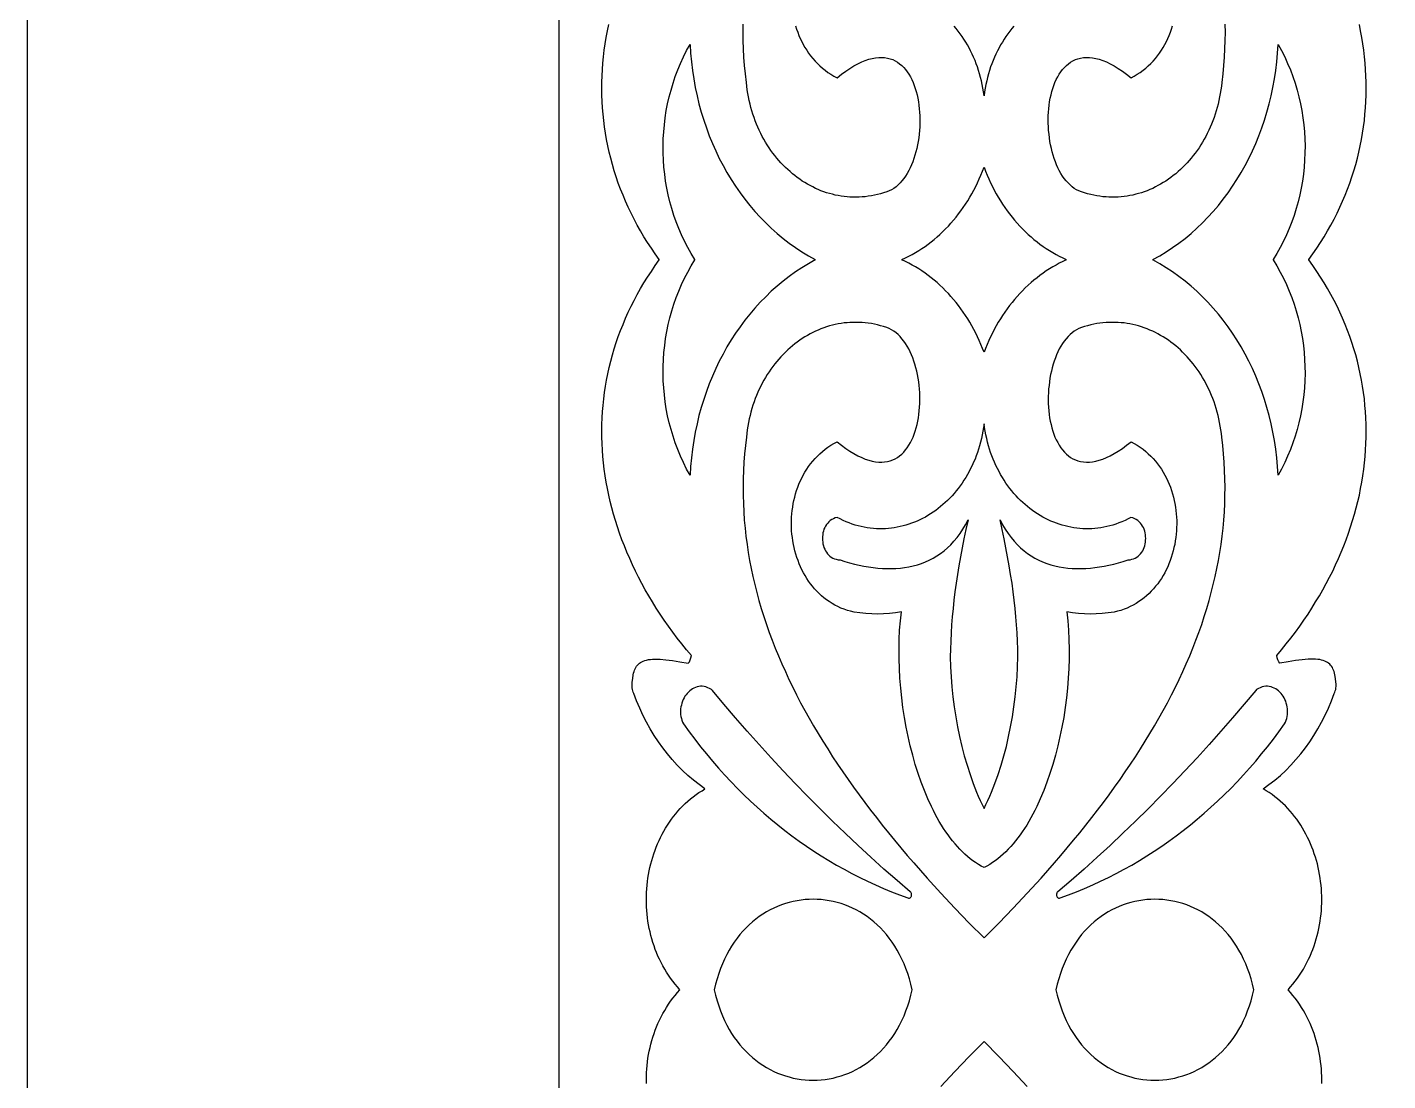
# Model space of a CAD drawing. Extents: x -335 to 335, y -262 to 262.
# Drawn here: x -335 to -207, y -77.3 to 21.9 of the extents above; entities that cross this region are included whole.
import ezdxf

# ---------------------------------------------------------------- set-up
doc = ezdxf.new("R2010")
doc.units = 0
doc.layers.add('LAYER_1', color=18, linetype='CONTINUOUS')

msp = doc.modelspace()

# ---------------------------------------------------------------- linework, layer by layer
at = {"layer": 'LAYER_1'}
for points in [[(335, -262.5), (335, 72.5), (140, 262.5), (-335, 262.5), (-335, -262.5)], [(185.59, 148.27), (119.67, 212.5), (-285, 212.5), (-285, -212.5), (285, -212.5), (285, 49.82), (192.78, 141.45)], [(-272.2, 0), (-272.19, 0.02), (-272.54, 0.58), (-272.86, 1.15), (-273.17, 1.74), (-273.45, 2.34), (-273.71, 2.94), (-273.95, 3.56), (-274.17, 4.18), (-274.37, 4.81), (-274.55, 5.45), (-274.7, 6.1), (-274.83, 6.74), (-274.95, 7.4), (-275.04, 8.06), (-275.11, 8.72), (-275.15, 9.38), (-275.18, 10.05), (-275.19, 10.71), (-275.17, 11.38), (-275.13, 12.04), (-275.07, 12.71), (-274.99, 13.37), (-274.89, 14.03), (-274.76, 14.68), (-274.61, 15.33), (-274.44, 15.97), (-274.25, 16.61), (-274.04, 17.24), (-273.81, 17.87), (-273.55, 18.48), (-273.28, 19.09), (-272.98, 19.68), (-272.65, 20.27), (-272.6, 19.45), (-272.53, 18.63), (-272.43, 17.82), (-272.31, 17.02), (-272.17, 16.22), (-272, 15.44), (-271.82, 14.66), (-271.61, 13.9), (-271.37, 13.14), (-271.12, 12.4), (-270.85, 11.67), (-270.55, 10.95), (-270.24, 10.24), (-269.9, 9.54), (-269.55, 8.86), (-269.18, 8.2), (-268.79, 7.55), (-268.37, 6.92), (-267.95, 6.3), (-267.5, 5.7), (-267.04, 5.11), (-266.56, 4.55), (-266.06, 4), (-265.54, 3.47), (-265.01, 2.97), (-264.47, 2.48), (-263.91, 2.01), (-263.33, 1.57), (-262.74, 1.15), (-262.14, 0.75), (-261.52, 0.37), (-260.88, 0.02), (-260.91, 0), (-260.88, -0.02), (-261.52, -0.37), (-262.14, -0.75), (-262.74, -1.15), (-263.33, -1.57), (-263.91, -2.01), (-264.47, -2.48), (-265.01, -2.97), (-265.54, -3.48), (-266.06, -4), (-266.56, -4.55), (-267.04, -5.12), (-267.5, -5.7), (-267.95, -6.3), (-268.37, -6.92), (-268.79, -7.55), (-269.18, -8.2), (-269.55, -8.87), (-269.9, -9.55), (-270.24, -10.24), (-270.55, -10.95), (-270.85, -11.67), (-271.12, -12.4), (-271.37, -13.14), (-271.61, -13.9), (-271.82, -14.66), (-272, -15.44), (-272.17, -16.23), (-272.31, -17.02), (-272.43, -17.82), (-272.53, -18.63), (-272.6, -19.45), (-272.65, -20.27), (-272.98, -19.69), (-273.28, -19.09), (-273.55, -18.48), (-273.81, -17.87), (-274.04, -17.24), (-274.25, -16.61), (-274.44, -15.98), (-274.61, -15.33), (-274.76, -14.68), (-274.89, -14.03), (-274.99, -13.37), (-275.07, -12.71), (-275.13, -12.04), (-275.17, -11.38), (-275.19, -10.71), (-275.18, -10.05), (-275.15, -9.38), (-275.11, -8.72), (-275.04, -8.06), (-274.95, -7.4), (-274.83, -6.75), (-274.7, -6.1), (-274.55, -5.45), (-274.37, -4.81), (-274.17, -4.18), (-273.95, -3.56), (-273.71, -2.94), (-273.45, -2.34), (-273.17, -1.74), (-272.86, -1.16), (-272.54, -0.58), (-272.19, -0.02)], [(-229.09, 0), (-229.12, 0.02), (-228.48, 0.37), (-227.86, 0.75), (-227.26, 1.15), (-226.67, 1.57), (-226.09, 2.01), (-225.53, 2.48), (-224.99, 2.97), (-224.46, 3.47), (-223.94, 4), (-223.44, 4.55), (-222.96, 5.11), (-222.5, 5.7), (-222.05, 6.3), (-221.63, 6.92), (-221.21, 7.55), (-220.82, 8.2), (-220.45, 8.86), (-220.1, 9.54), (-219.76, 10.24), (-219.45, 10.95), (-219.15, 11.67), (-218.88, 12.4), (-218.63, 13.14), (-218.39, 13.9), (-218.18, 14.66), (-218, 15.44), (-217.83, 16.22), (-217.69, 17.02), (-217.57, 17.82), (-217.47, 18.63), (-217.4, 19.45), (-217.35, 20.27), (-217.02, 19.68), (-216.72, 19.09), (-216.45, 18.48), (-216.19, 17.87), (-215.96, 17.24), (-215.75, 16.61), (-215.56, 15.97), (-215.39, 15.33), (-215.24, 14.68), (-215.11, 14.03), (-215.01, 13.37), (-214.93, 12.71), (-214.87, 12.04), (-214.83, 11.38), (-214.81, 10.71), (-214.82, 10.05), (-214.85, 9.38), (-214.89, 8.72), (-214.96, 8.06), (-215.05, 7.4), (-215.17, 6.74), (-215.3, 6.1), (-215.45, 5.45), (-215.63, 4.81), (-215.83, 4.18), (-216.05, 3.56), (-216.29, 2.94), (-216.55, 2.34), (-216.83, 1.74), (-217.14, 1.15), (-217.46, 0.58), (-217.81, 0.02), (-217.8, 0), (-217.81, -0.02), (-217.46, -0.58), (-217.14, -1.16), (-216.83, -1.74), (-216.55, -2.34), (-216.29, -2.94), (-216.05, -3.56), (-215.83, -4.18), (-215.63, -4.81), (-215.45, -5.45), (-215.3, -6.1), (-215.17, -6.75), (-215.05, -7.4), (-214.96, -8.06), (-214.89, -8.72), (-214.85, -9.38), (-214.82, -10.05), (-214.81, -10.71), (-214.83, -11.38), (-214.87, -12.04), (-214.93, -12.71), (-215.01, -13.37), (-215.11, -14.03), (-215.24, -14.68), (-215.39, -15.33), (-215.56, -15.98), (-215.75, -16.61), (-215.96, -17.24), (-216.19, -17.87), (-216.45, -18.48), (-216.72, -19.09), (-217.02, -19.69), (-217.35, -20.27), (-217.4, -19.45), (-217.47, -18.63), (-217.57, -17.82), (-217.69, -17.02), (-217.83, -16.23), (-218, -15.44), (-218.18, -14.66), (-218.39, -13.9), (-218.63, -13.14), (-218.88, -12.4), (-219.15, -11.67), (-219.45, -10.95), (-219.76, -10.24), (-220.1, -9.55), (-220.45, -8.87), (-220.82, -8.2), (-221.21, -7.55), (-221.63, -6.92), (-222.05, -6.3), (-222.5, -5.7), (-222.96, -5.12), (-223.44, -4.55), (-223.94, -4), (-224.46, -3.48), (-224.99, -2.97), (-225.53, -2.48), (-226.09, -2.01), (-226.67, -1.57), (-227.26, -1.15), (-227.86, -0.75), (-228.48, -0.37), (-229.12, -0.02)], [(-252.69, 0), (-252.73, 0.02), (-252.4, 0.17), (-252.08, 0.33), (-251.77, 0.49), (-251.46, 0.67), (-251.15, 0.86), (-250.85, 1.05), (-250.55, 1.26), (-250.26, 1.47), (-249.98, 1.69), (-249.69, 1.92), (-249.42, 2.15), (-249.15, 2.39), (-248.88, 2.65), (-248.62, 2.9), (-248.36, 3.17), (-248.12, 3.44), (-247.87, 3.73), (-247.63, 4.01), (-247.4, 4.31), (-247.18, 4.61), (-246.96, 4.92), (-246.75, 5.23), (-246.54, 5.55), (-246.34, 5.88), (-246.15, 6.21), (-245.96, 6.55), (-245.78, 6.9), (-245.61, 7.25), (-245.45, 7.61), (-245.29, 7.97), (-245.14, 8.34), (-245, 8.71), (-244.86, 8.34), (-244.71, 7.97), (-244.55, 7.61), (-244.39, 7.25), (-244.22, 6.9), (-244.04, 6.55), (-243.85, 6.21), (-243.66, 5.88), (-243.46, 5.55), (-243.25, 5.23), (-243.04, 4.92), (-242.82, 4.61), (-242.6, 4.31), (-242.37, 4.01), (-242.13, 3.73), (-241.88, 3.44), (-241.64, 3.17), (-241.38, 2.9), (-241.12, 2.65), (-240.85, 2.39), (-240.58, 2.15), (-240.31, 1.92), (-240.02, 1.69), (-239.74, 1.47), (-239.45, 1.26), (-239.15, 1.05), (-238.85, 0.86), (-238.54, 0.67), (-238.23, 0.49), (-237.92, 0.33), (-237.6, 0.17), (-237.27, 0.02), (-237.31, 0), (-237.27, -0.02), (-237.6, -0.17), (-237.92, -0.33), (-238.23, -0.5), (-238.54, -0.67), (-238.85, -0.86), (-239.15, -1.05), (-239.45, -1.26), (-239.74, -1.47), (-240.02, -1.69), (-240.31, -1.92), (-240.58, -2.15), (-240.85, -2.4), (-241.12, -2.65), (-241.38, -2.91), (-241.64, -3.17), (-241.88, -3.45), (-242.13, -3.73), (-242.37, -4.02), (-242.6, -4.31), (-242.82, -4.61), (-243.04, -4.92), (-243.25, -5.23), (-243.46, -5.56), (-243.66, -5.88), (-243.85, -6.22), (-244.04, -6.56), (-244.22, -6.9), (-244.39, -7.25), (-244.55, -7.61), (-244.71, -7.97), (-244.86, -8.34), (-245, -8.71), (-245.14, -8.34), (-245.29, -7.97), (-245.45, -7.61), (-245.61, -7.25), (-245.78, -6.9), (-245.96, -6.56), (-246.15, -6.22), (-246.34, -5.88), (-246.54, -5.56), (-246.75, -5.23), (-246.96, -4.92), (-247.18, -4.61), (-247.4, -4.31), (-247.63, -4.02), (-247.87, -3.73), (-248.12, -3.45), (-248.36, -3.17), (-248.62, -2.91), (-248.88, -2.65), (-249.15, -2.4), (-249.42, -2.15), (-249.69, -1.92), (-249.98, -1.69), (-250.26, -1.47), (-250.55, -1.26), (-250.85, -1.05), (-251.15, -0.86), (-251.46, -0.67), (-251.77, -0.5), (-252.08, -0.33), (-252.4, -0.17), (-252.73, -0.02)], [(-267.35, -16.7), (-267.45, -17.49), (-267.53, -18.27), (-267.59, -19.06), (-267.63, -19.84), (-267.66, -20.62), (-267.67, -21.4), (-267.66, -22.17), (-267.64, -22.95), (-267.6, -23.72), (-267.55, -24.49), (-267.48, -25.25), (-267.4, -26.02), (-267.29, -26.78), (-267.18, -27.54), (-267.05, -28.3), (-266.9, -29.06), (-266.74, -29.82), (-266.56, -30.57), (-266.37, -31.32), (-266.17, -32.07), (-265.95, -32.82), (-265.71, -33.57), (-265.47, -34.31), (-265.21, -35.06), (-264.93, -35.8), (-264.64, -36.54), (-264.34, -37.28), (-264.02, -38.01), (-263.69, -38.75), (-263.35, -39.49), (-263, -40.22), (-262.63, -40.95), (-262.25, -41.68), (-261.86, -42.41), (-261.45, -43.14), (-261.03, -43.86), (-260.6, -44.59), (-260.16, -45.31), (-259.71, -46.03), (-259.25, -46.76), (-258.77, -47.48), (-258.28, -48.2), (-257.79, -48.92), (-257.28, -49.63), (-256.76, -50.35), (-256.22, -51.06), (-255.68, -51.78), (-255.13, -52.49), (-254.57, -53.21), (-254, -53.92), (-253.41, -54.63), (-252.82, -55.34), (-252.22, -56.05), (-251.61, -56.76), (-250.36, -58.18), (-249.07, -59.59), (-247.75, -61), (-246.39, -62.42), (-245, -63.82), (-243.61, -62.42), (-242.25, -61), (-240.93, -59.59), (-239.64, -58.18), (-238.39, -56.76), (-237.78, -56.05), (-237.18, -55.34), (-236.59, -54.63), (-236, -53.92), (-235.43, -53.21), (-234.87, -52.49), (-234.32, -51.78), (-233.78, -51.06), (-233.24, -50.35), (-232.72, -49.63), (-232.21, -48.92), (-231.72, -48.2), (-231.23, -47.48), (-230.75, -46.76), (-230.29, -46.03), (-229.84, -45.31), (-229.4, -44.59), (-228.97, -43.86), (-228.55, -43.14), (-228.14, -42.41), (-227.75, -41.68), (-227.37, -40.95), (-227, -40.22), (-226.65, -39.49), (-226.31, -38.75), (-225.98, -38.01), (-225.66, -37.28), (-225.36, -36.54), (-225.07, -35.8), (-224.79, -35.06), (-224.53, -34.31), (-224.29, -33.57), (-224.05, -32.82), (-223.83, -32.07), (-223.63, -31.32), (-223.44, -30.57), (-223.26, -29.82), (-223.1, -29.06), (-222.95, -28.3), (-222.82, -27.54), (-222.71, -26.78), (-222.6, -26.02), (-222.52, -25.25), (-222.45, -24.49), (-222.4, -23.72), (-222.36, -22.95), (-222.34, -22.17), (-222.33, -21.4), (-222.34, -20.62), (-222.37, -19.84), (-222.41, -19.06), (-222.47, -18.27), (-222.55, -17.49), (-222.65, -16.7), (-222.68, -16.35), (-222.73, -16), (-222.78, -15.66), (-222.84, -15.32), (-222.91, -14.98), (-222.99, -14.65), (-223.07, -14.33), (-223.16, -14.01), (-223.26, -13.69), (-223.37, -13.38), (-223.48, -13.07), (-223.6, -12.77), (-223.72, -12.47), (-223.86, -12.18), (-224, -11.89), (-224.14, -11.61), (-224.29, -11.34), (-224.45, -11.07), (-224.61, -10.8), (-224.78, -10.54), (-224.95, -10.29), (-225.13, -10.04), (-225.32, -9.8), (-225.51, -9.57), (-225.7, -9.34), (-225.9, -9.12), (-226.11, -8.9), (-226.32, -8.69), (-226.53, -8.49), (-226.75, -8.29), (-226.97, -8.1), (-227.2, -7.92), (-227.43, -7.74), (-227.66, -7.58), (-227.9, -7.42), (-228.14, -7.26), (-228.39, -7.12), (-228.64, -6.98), (-228.89, -6.85), (-229.14, -6.73), (-229.4, -6.61), (-229.66, -6.5), (-229.93, -6.41), (-230.19, -6.32), (-230.46, -6.23), (-230.73, -6.16), (-231, -6.1), (-231.28, -6.04), (-231.55, -5.99), (-231.83, -5.95), (-232.11, -5.92), (-232.39, -5.9), (-232.68, -5.89), (-232.96, -5.89), (-233.25, -5.89), (-233.53, -5.91), (-233.82, -5.93), (-234.11, -5.97), (-234.4, -6.01), (-234.69, -6.07), (-234.97, -6.13), (-235.26, -6.21), (-235.55, -6.29), (-235.84, -6.39), (-236.07, -6.48), (-236.3, -6.59), (-236.51, -6.72), (-236.72, -6.88), (-236.91, -7.04), (-237.1, -7.23), (-237.28, -7.43), (-237.45, -7.65), (-237.62, -7.88), (-237.77, -8.13), (-237.92, -8.39), (-238.05, -8.66), (-238.18, -8.94), (-238.29, -9.23), (-238.4, -9.53), (-238.5, -9.84), (-238.59, -10.16), (-238.67, -10.48), (-238.74, -10.81), (-238.8, -11.14), (-238.85, -11.48), (-238.89, -11.82), (-238.93, -12.16), (-238.95, -12.51), (-238.96, -12.85), (-238.96, -13.2), (-238.96, -13.54), (-238.94, -13.88), (-238.91, -14.22), (-238.88, -14.55), (-238.83, -14.88), (-238.77, -15.2), (-238.7, -15.51), (-238.62, -15.82), (-238.53, -16.12), (-238.44, -16.41), (-238.33, -16.69), (-238.21, -16.96), (-238.07, -17.21), (-237.93, -17.46), (-237.78, -17.69), (-237.62, -17.9), (-237.44, -18.1), (-237.26, -18.28), (-237.06, -18.45), (-236.86, -18.6), (-236.64, -18.72), (-236.41, -18.83), (-236.17, -18.92), (-235.92, -18.98), (-235.65, -19.03), (-235.38, -19.05), (-235.09, -19.04), (-234.8, -19.01), (-234.49, -18.95), (-234.17, -18.87), (-233.83, -18.76), (-233.49, -18.62), (-233.13, -18.45), (-232.76, -18.24), (-232.39, -18.01), (-231.99, -17.75), (-231.59, -17.45), (-231.17, -17.12), (-230.88, -17.28), (-230.59, -17.45), (-230.31, -17.64), (-230.05, -17.83), (-229.79, -18.04), (-229.55, -18.25), (-229.32, -18.47), (-229.1, -18.71), (-228.89, -18.95), (-228.69, -19.19), (-228.5, -19.45), (-228.32, -19.71), (-228.15, -19.98), (-227.99, -20.26), (-227.85, -20.54), (-227.71, -20.82), (-227.58, -21.12), (-227.47, -21.41), (-227.36, -21.71), (-227.27, -22.02), (-227.19, -22.33), (-227.11, -22.64), (-227.05, -22.95), (-227, -23.27), (-226.95, -23.59), (-226.92, -23.91), (-226.9, -24.23), (-226.88, -24.55), (-226.88, -24.87), (-226.89, -25.19), (-226.9, -25.51), (-226.93, -25.83), (-226.97, -26.15), (-227.01, -26.46), (-227.07, -26.78), (-227.14, -27.09), (-227.21, -27.4), (-227.3, -27.71), (-227.39, -28.01), (-227.5, -28.31), (-227.61, -28.6), (-227.73, -28.89), (-227.87, -29.17), (-228.01, -29.45), (-228.16, -29.72), (-228.32, -29.98), (-228.49, -30.24), (-228.67, -30.49), (-228.86, -30.73), (-229.06, -30.96), (-229.27, -31.19), (-229.48, -31.41), (-229.71, -31.61), (-229.94, -31.81), (-230.19, -32), (-230.44, -32.17), (-230.7, -32.34), (-230.97, -32.49), (-231.25, -32.64), (-231.53, -32.77), (-231.83, -32.88), (-232.14, -32.99), (-232.45, -33.08), (-232.77, -33.16), (-233.33, -33.24), (-233.88, -33.3), (-234.44, -33.33), (-235, -33.34), (-235.55, -33.32), (-236.11, -33.28), (-236.67, -33.21), (-237.22, -33.12), (-237.13, -33.97), (-237.06, -34.85), (-237.02, -35.74), (-237, -36.64), (-237.01, -37.54), (-237.04, -38.46), (-237.09, -39.38), (-237.16, -40.3), (-237.26, -41.22), (-237.37, -42.14), (-237.51, -43.06), (-237.68, -43.97), (-237.86, -44.87), (-238.06, -45.75), (-238.29, -46.63), (-238.53, -47.49), (-238.8, -48.33), (-239.08, -49.15), (-239.39, -49.94), (-239.71, -50.72), (-240.05, -51.46), (-240.23, -51.82), (-240.41, -52.18), (-240.6, -52.52), (-240.79, -52.86), (-240.99, -53.19), (-241.19, -53.51), (-241.4, -53.82), (-241.61, -54.12), (-241.82, -54.41), (-242.04, -54.69), (-242.27, -54.96), (-242.49, -55.22), (-242.72, -55.47), (-242.96, -55.71), (-243.2, -55.94), (-243.45, -56.16), (-243.7, -56.36), (-243.95, -56.55), (-244.2, -56.73), (-244.47, -56.9), (-244.73, -57.05), (-245, -57.19), (-245.27, -57.05), (-245.53, -56.9), (-245.8, -56.73), (-246.05, -56.55), (-246.3, -56.36), (-246.55, -56.16), (-246.8, -55.94), (-247.04, -55.71), (-247.28, -55.47), (-247.51, -55.22), (-247.73, -54.96), (-247.96, -54.69), (-248.18, -54.41), (-248.39, -54.12), (-248.6, -53.82), (-248.81, -53.51), (-249.01, -53.19), (-249.21, -52.86), (-249.4, -52.52), (-249.59, -52.18), (-249.77, -51.82), (-249.95, -51.46), (-250.29, -50.72), (-250.61, -49.94), (-250.92, -49.15), (-251.2, -48.33), (-251.47, -47.49), (-251.71, -46.63), (-251.94, -45.75), (-252.14, -44.87), (-252.32, -43.97), (-252.49, -43.06), (-252.63, -42.14), (-252.74, -41.22), (-252.84, -40.3), (-252.91, -39.38), (-252.96, -38.46), (-252.99, -37.54), (-253, -36.64), (-252.98, -35.74), (-252.94, -34.85), (-252.87, -33.97), (-252.78, -33.12), (-253.33, -33.21), (-253.89, -33.28), (-254.45, -33.32), (-255, -33.34), (-255.56, -33.33), (-256.12, -33.3), (-256.67, -33.24), (-257.23, -33.16), (-257.55, -33.08), (-257.86, -32.99), (-258.17, -32.88), (-258.47, -32.77), (-258.75, -32.64), (-259.03, -32.49), (-259.3, -32.34), (-259.56, -32.17), (-259.81, -32), (-260.06, -31.81), (-260.29, -31.61), (-260.52, -31.41), (-260.73, -31.19), (-260.94, -30.96), (-261.14, -30.73), (-261.33, -30.49), (-261.51, -30.24), (-261.68, -29.98), (-261.84, -29.72), (-261.99, -29.45), (-262.13, -29.17), (-262.27, -28.89), (-262.39, -28.6), (-262.5, -28.31), (-262.61, -28.01), (-262.7, -27.71), (-262.79, -27.4), (-262.86, -27.09), (-262.93, -26.78), (-262.99, -26.46), (-263.03, -26.15), (-263.07, -25.83), (-263.1, -25.51), (-263.11, -25.19), (-263.12, -24.87), (-263.12, -24.55), (-263.1, -24.23), (-263.08, -23.91), (-263.05, -23.59), (-263, -23.27), (-262.95, -22.95), (-262.89, -22.64), (-262.81, -22.33), (-262.73, -22.02), (-262.64, -21.71), (-262.53, -21.41), (-262.42, -21.12), (-262.29, -20.82), (-262.15, -20.54), (-262.01, -20.26), (-261.85, -19.98), (-261.68, -19.71), (-261.5, -19.45), (-261.31, -19.19), (-261.11, -18.95), (-260.9, -18.71), (-260.68, -18.47), (-260.45, -18.25), (-260.21, -18.04), (-259.95, -17.83), (-259.69, -17.64), (-259.41, -17.45), (-259.12, -17.28), (-258.83, -17.12), (-258.41, -17.45), (-258.01, -17.75), (-257.61, -18.01), (-257.24, -18.24), (-256.87, -18.45), (-256.51, -18.62), (-256.17, -18.76), (-255.83, -18.87), (-255.51, -18.95), (-255.2, -19.01), (-254.91, -19.04), (-254.62, -19.05), (-254.35, -19.03), (-254.08, -18.98), (-253.83, -18.92), (-253.59, -18.83), (-253.36, -18.72), (-253.14, -18.6), (-252.94, -18.45), (-252.74, -18.28), (-252.56, -18.1), (-252.38, -17.9), (-252.22, -17.69), (-252.07, -17.46), (-251.93, -17.21), (-251.79, -16.96), (-251.67, -16.69), (-251.56, -16.41), (-251.47, -16.12), (-251.38, -15.82), (-251.3, -15.51), (-251.23, -15.2), (-251.17, -14.88), (-251.12, -14.55), (-251.09, -14.22), (-251.06, -13.88), (-251.04, -13.54), (-251.04, -13.2), (-251.04, -12.85), (-251.05, -12.51), (-251.07, -12.16), (-251.11, -11.82), (-251.15, -11.48), (-251.2, -11.14), (-251.26, -10.81), (-251.33, -10.48), (-251.41, -10.16), (-251.5, -9.84), (-251.6, -9.53), (-251.71, -9.23), (-251.82, -8.94), (-251.95, -8.66), (-252.08, -8.39), (-252.23, -8.13), (-252.38, -7.88), (-252.55, -7.65), (-252.72, -7.43), (-252.9, -7.23), (-253.09, -7.04), (-253.28, -6.88), (-253.49, -6.72), (-253.7, -6.59), (-253.93, -6.48), (-254.16, -6.39), (-254.45, -6.29), (-254.74, -6.21), (-255.03, -6.13), (-255.31, -6.07), (-255.6, -6.01), (-255.89, -5.97), (-256.18, -5.93), (-256.47, -5.91), (-256.75, -5.89), (-257.04, -5.89), (-257.32, -5.89), (-257.61, -5.9), (-257.89, -5.92), (-258.17, -5.95), (-258.45, -5.99), (-258.72, -6.04), (-259, -6.1), (-259.27, -6.16), (-259.54, -6.23), (-259.81, -6.32), (-260.07, -6.41), (-260.34, -6.5), (-260.6, -6.61), (-260.86, -6.73), (-261.11, -6.85), (-261.36, -6.98), (-261.61, -7.12), (-261.86, -7.26), (-262.1, -7.42), (-262.34, -7.58), (-262.57, -7.74), (-262.8, -7.92), (-263.03, -8.1), (-263.25, -8.29), (-263.47, -8.49), (-263.68, -8.69), (-263.89, -8.9), (-264.1, -9.12), (-264.3, -9.34), (-264.49, -9.57), (-264.68, -9.8), (-264.87, -10.04), (-265.05, -10.29), (-265.22, -10.54), (-265.39, -10.8), (-265.55, -11.07), (-265.71, -11.34), (-265.86, -11.61), (-266, -11.89), (-266.14, -12.18), (-266.28, -12.47), (-266.4, -12.77), (-266.52, -13.07), (-266.63, -13.38), (-266.74, -13.69), (-266.84, -14.01), (-266.93, -14.33), (-267.01, -14.65), (-267.09, -14.98), (-267.16, -15.32), (-267.22, -15.66), (-267.27, -16), (-267.32, -16.35)], [(-258.82, -24.25), (-259, -24.3), (-259.17, -24.37), (-259.32, -24.45), (-259.47, -24.55), (-259.6, -24.66), (-259.71, -24.78), (-259.82, -24.91), (-259.91, -25.06), (-259.99, -25.21), (-260.06, -25.36), (-260.11, -25.53), (-260.15, -25.69), (-260.18, -25.87), (-260.2, -26.04), (-260.21, -26.22), (-260.2, -26.39), (-260.18, -26.57), (-260.15, -26.74), (-260.11, -26.91), (-260.06, -27.07), (-259.99, -27.23), (-259.92, -27.38), (-259.83, -27.52), (-259.73, -27.66), (-259.62, -27.78), (-259.5, -27.89), (-259.37, -27.99), (-259.22, -28.07), (-259.07, -28.14), (-258.9, -28.19), (-258.73, -28.23), (-258.54, -28.25), (-258.09, -28.39), (-257.65, -28.51), (-257.2, -28.63), (-256.75, -28.73), (-256.31, -28.82), (-255.87, -28.9), (-255.43, -28.96), (-255, -29.01), (-254.56, -29.04), (-254.13, -29.06), (-253.71, -29.06), (-253.29, -29.05), (-252.87, -29.02), (-252.47, -28.97), (-252.06, -28.9), (-251.66, -28.81), (-251.27, -28.71), (-250.89, -28.58), (-250.51, -28.43), (-250.15, -28.27), (-249.79, -28.08), (-249.44, -27.87), (-249.09, -27.64), (-248.76, -27.39), (-248.44, -27.11), (-248.13, -26.81), (-247.83, -26.48), (-247.54, -26.13), (-247.26, -25.76), (-246.99, -25.36), (-246.74, -24.93), (-246.5, -24.48), (-246.7, -25.37), (-246.89, -26.25), (-247.06, -27.12), (-247.22, -27.97), (-247.37, -28.8), (-247.5, -29.63), (-247.63, -30.44), (-247.74, -31.24), (-247.84, -32.03), (-247.92, -32.81), (-247.99, -33.59), (-248.06, -34.36), (-248.1, -35.12), (-248.14, -35.88), (-248.17, -36.63), (-248.18, -37.38), (-248.15, -38.31), (-248.1, -39.25), (-248.03, -40.19), (-247.93, -41.13), (-247.81, -42.08), (-247.67, -43.02), (-247.5, -43.95), (-247.31, -44.87), (-247.1, -45.79), (-246.86, -46.69), (-246.6, -47.57), (-246.32, -48.44), (-246.02, -49.28), (-245.7, -50.1), (-245.54, -50.49), (-245.36, -50.89), (-245.18, -51.27), (-245, -51.65), (-244.82, -51.27), (-244.64, -50.89), (-244.46, -50.49), (-244.3, -50.1), (-243.98, -49.28), (-243.68, -48.44), (-243.4, -47.57), (-243.14, -46.69), (-242.9, -45.79), (-242.69, -44.87), (-242.5, -43.95), (-242.33, -43.02), (-242.19, -42.08), (-242.07, -41.13), (-241.97, -40.19), (-241.9, -39.25), (-241.85, -38.31), (-241.82, -37.38), (-241.83, -36.63), (-241.86, -35.88), (-241.9, -35.12), (-241.94, -34.36), (-242.01, -33.59), (-242.08, -32.81), (-242.16, -32.03), (-242.26, -31.24), (-242.37, -30.44), (-242.5, -29.63), (-242.63, -28.8), (-242.78, -27.97), (-242.94, -27.12), (-243.11, -26.25), (-243.3, -25.37), (-243.5, -24.48), (-243.26, -24.93), (-243.01, -25.36), (-242.74, -25.76), (-242.46, -26.13), (-242.17, -26.48), (-241.87, -26.81), (-241.56, -27.11), (-241.24, -27.39), (-240.91, -27.64), (-240.56, -27.87), (-240.21, -28.08), (-239.85, -28.27), (-239.49, -28.43), (-239.11, -28.58), (-238.73, -28.71), (-238.34, -28.81), (-237.94, -28.9), (-237.53, -28.97), (-237.13, -29.02), (-236.71, -29.05), (-236.29, -29.06), (-235.87, -29.06), (-235.44, -29.04), (-235, -29.01), (-234.57, -28.96), (-234.13, -28.9), (-233.69, -28.82), (-233.25, -28.73), (-232.8, -28.63), (-232.35, -28.51), (-231.91, -28.39), (-231.46, -28.25), (-231.27, -28.23), (-231.1, -28.19), (-230.93, -28.14), (-230.78, -28.07), (-230.63, -27.99), (-230.5, -27.89), (-230.38, -27.78), (-230.27, -27.66), (-230.17, -27.52), (-230.08, -27.38), (-230.01, -27.23), (-229.94, -27.07), (-229.89, -26.91), (-229.85, -26.74), (-229.82, -26.57), (-229.8, -26.39), (-229.79, -26.22), (-229.8, -26.04), (-229.82, -25.87), (-229.85, -25.69), (-229.89, -25.53), (-229.94, -25.36), (-230.01, -25.21), (-230.09, -25.06), (-230.18, -24.91), (-230.29, -24.78), (-230.4, -24.66), (-230.53, -24.55), (-230.68, -24.45), (-230.83, -24.37), (-231, -24.3), (-231.18, -24.25), (-231.46, -24.39), (-231.74, -24.53), (-232.03, -24.65), (-232.31, -24.76), (-232.59, -24.87), (-232.88, -24.96), (-233.16, -25.04), (-233.45, -25.11), (-233.73, -25.17), (-234.02, -25.22), (-234.3, -25.26), (-234.59, -25.29), (-234.87, -25.31), (-235.15, -25.32), (-235.44, -25.32), (-235.72, -25.31), (-236, -25.29), (-236.28, -25.26), (-236.56, -25.22), (-236.83, -25.17), (-237.11, -25.11), (-237.38, -25.05), (-237.65, -24.97), (-237.92, -24.89), (-238.19, -24.8), (-238.45, -24.7), (-238.71, -24.59), (-238.97, -24.47), (-239.22, -24.34), (-239.48, -24.21), (-239.72, -24.06), (-239.97, -23.91), (-240.21, -23.75), (-240.45, -23.59), (-240.68, -23.41), (-240.91, -23.23), (-241.13, -23.04), (-241.35, -22.84), (-241.57, -22.64), (-241.78, -22.43), (-241.99, -22.21), (-242.19, -21.98), (-242.38, -21.75), (-242.57, -21.51), (-242.76, -21.27), (-242.94, -21.01), (-243.11, -20.75), (-243.28, -20.49), (-243.44, -20.21), (-243.59, -19.94), (-243.74, -19.65), (-243.88, -19.36), (-244.02, -19.06), (-244.15, -18.76), (-244.27, -18.45), (-244.38, -18.14), (-244.48, -17.82), (-244.58, -17.5), (-244.67, -17.17), (-244.75, -16.83), (-244.83, -16.49), (-244.89, -16.14), (-244.95, -15.79), (-245, -15.44), (-245.05, -15.79), (-245.11, -16.14), (-245.17, -16.49), (-245.25, -16.83), (-245.33, -17.17), (-245.42, -17.5), (-245.52, -17.82), (-245.62, -18.14), (-245.73, -18.45), (-245.85, -18.76), (-245.98, -19.06), (-246.12, -19.36), (-246.26, -19.65), (-246.41, -19.94), (-246.56, -20.21), (-246.72, -20.49), (-246.89, -20.75), (-247.06, -21.01), (-247.24, -21.27), (-247.43, -21.51), (-247.62, -21.75), (-247.81, -21.98), (-248.01, -22.21), (-248.22, -22.43), (-248.43, -22.64), (-248.65, -22.84), (-248.87, -23.04), (-249.09, -23.23), (-249.32, -23.41), (-249.55, -23.59), (-249.79, -23.75), (-250.03, -23.91), (-250.28, -24.06), (-250.52, -24.21), (-250.78, -24.34), (-251.03, -24.47), (-251.29, -24.59), (-251.55, -24.7), (-251.81, -24.8), (-252.08, -24.89), (-252.35, -24.97), (-252.62, -25.05), (-252.89, -25.11), (-253.17, -25.17), (-253.44, -25.22), (-253.72, -25.26), (-254, -25.29), (-254.28, -25.31), (-254.56, -25.32), (-254.85, -25.32), (-255.13, -25.31), (-255.41, -25.29), (-255.7, -25.26), (-255.98, -25.22), (-256.27, -25.17), (-256.55, -25.11), (-256.84, -25.04), (-257.12, -24.96), (-257.41, -24.87), (-257.69, -24.76), (-257.97, -24.65), (-258.26, -24.53), (-258.54, -24.39)], [(-270.63, -40.45), (-270.81, -40.35), (-270.98, -40.27), (-271.16, -40.2), (-271.33, -40.16), (-271.5, -40.14), (-271.67, -40.14), (-271.83, -40.16), (-271.99, -40.19), (-272.14, -40.24), (-272.29, -40.3), (-272.43, -40.38), (-272.56, -40.47), (-272.69, -40.57), (-272.81, -40.68), (-272.93, -40.81), (-273.03, -40.94), (-273.13, -41.08), (-273.22, -41.23), (-273.3, -41.39), (-273.37, -41.55), (-273.43, -41.72), (-273.47, -41.9), (-273.51, -42.07), (-273.54, -42.25), (-273.55, -42.44), (-273.55, -42.62), (-273.54, -42.8), (-273.51, -42.98), (-273.47, -43.16), (-273.42, -43.34), (-273.35, -43.51), (-273.26, -43.68), (-272.74, -44.41), (-272.21, -45.12), (-271.67, -45.82), (-271.11, -46.5), (-270.55, -47.17), (-269.98, -47.83), (-269.4, -48.48), (-268.8, -49.12), (-268.2, -49.74), (-267.59, -50.34), (-266.97, -50.94), (-266.34, -51.52), (-265.71, -52.08), (-265.06, -52.64), (-264.41, -53.17), (-263.74, -53.7), (-263.07, -54.21), (-262.39, -54.7), (-261.71, -55.18), (-261.01, -55.65), (-260.31, -56.1), (-259.61, -56.54), (-258.89, -56.96), (-258.17, -57.36), (-257.44, -57.75), (-256.7, -58.13), (-255.96, -58.49), (-255.22, -58.83), (-254.46, -59.16), (-253.7, -59.47), (-252.94, -59.77), (-252.17, -60.05), (-252.11, -60.06), (-252.06, -60.07), (-252.01, -60.06), (-251.96, -60.04), (-251.92, -60.01), (-251.89, -59.97), (-251.86, -59.93), (-251.84, -59.88), (-251.82, -59.83), (-251.81, -59.78), (-251.81, -59.72), (-251.82, -59.67), (-251.83, -59.62), (-251.86, -59.57), (-251.89, -59.52), (-251.94, -59.48), (-253.18, -58.41), (-254.42, -57.33), (-255.64, -56.22), (-256.85, -55.11), (-258.05, -53.97), (-259.25, -52.82), (-260.43, -51.66), (-261.6, -50.48), (-262.76, -49.29), (-263.9, -48.08), (-265.04, -46.86), (-266.16, -45.62), (-267.28, -44.37), (-268.38, -43.1), (-269.47, -41.82), (-270.55, -40.53)], [(-238.06, -59.48), (-238.11, -59.52), (-238.14, -59.57), (-238.17, -59.62), (-238.18, -59.67), (-238.19, -59.72), (-238.19, -59.78), (-238.18, -59.83), (-238.16, -59.88), (-238.14, -59.93), (-238.11, -59.97), (-238.08, -60.01), (-238.04, -60.04), (-237.99, -60.06), (-237.94, -60.07), (-237.89, -60.06), (-237.83, -60.05), (-237.06, -59.77), (-236.3, -59.47), (-235.54, -59.16), (-234.78, -58.83), (-234.04, -58.49), (-233.3, -58.13), (-232.56, -57.75), (-231.83, -57.36), (-231.11, -56.96), (-230.39, -56.54), (-229.69, -56.1), (-228.99, -55.65), (-228.29, -55.18), (-227.61, -54.7), (-226.93, -54.21), (-226.26, -53.7), (-225.59, -53.17), (-224.94, -52.64), (-224.29, -52.08), (-223.66, -51.52), (-223.03, -50.94), (-222.41, -50.34), (-221.8, -49.74), (-221.2, -49.12), (-220.6, -48.48), (-220.02, -47.83), (-219.45, -47.17), (-218.89, -46.5), (-218.33, -45.82), (-217.79, -45.12), (-217.26, -44.41), (-216.74, -43.68), (-216.65, -43.51), (-216.58, -43.34), (-216.53, -43.16), (-216.49, -42.98), (-216.46, -42.8), (-216.45, -42.62), (-216.45, -42.44), (-216.46, -42.25), (-216.49, -42.07), (-216.53, -41.9), (-216.57, -41.72), (-216.63, -41.55), (-216.7, -41.39), (-216.78, -41.23), (-216.87, -41.08), (-216.97, -40.94), (-217.07, -40.81), (-217.19, -40.68), (-217.31, -40.57), (-217.44, -40.47), (-217.57, -40.38), (-217.71, -40.3), (-217.86, -40.24), (-218.01, -40.19), (-218.17, -40.16), (-218.33, -40.14), (-218.5, -40.14), (-218.67, -40.16), (-218.84, -40.2), (-219.02, -40.27), (-219.19, -40.35), (-219.37, -40.45), (-219.45, -40.53), (-220.53, -41.82), (-221.62, -43.1), (-222.72, -44.37), (-223.84, -45.62), (-224.96, -46.86), (-226.1, -48.08), (-227.24, -49.29), (-228.4, -50.48), (-229.57, -51.66), (-230.75, -52.82), (-231.95, -53.97), (-233.15, -55.11), (-234.36, -56.22), (-235.58, -57.33), (-236.82, -58.41)], [(-270.38, -68.69), (-270.25, -69.21), (-270.11, -69.72), (-269.96, -70.21), (-269.79, -70.69), (-269.61, -71.14), (-269.41, -71.58), (-269.2, -72.01), (-268.97, -72.42), (-268.74, -72.81), (-268.49, -73.18), (-268.23, -73.54), (-267.96, -73.88), (-267.68, -74.2), (-267.39, -74.51), (-267.09, -74.8), (-266.78, -75.08), (-266.46, -75.33), (-266.14, -75.57), (-265.8, -75.8), (-265.47, -76.01), (-265.12, -76.2), (-264.77, -76.37), (-264.42, -76.53), (-264.06, -76.67), (-263.69, -76.8), (-263.32, -76.9), (-262.95, -77), (-262.58, -77.07), (-262.2, -77.13), (-261.83, -77.17), (-261.45, -77.2), (-261.07, -77.2), (-260.69, -77.2), (-260.31, -77.17), (-259.93, -77.13), (-259.56, -77.07), (-259.19, -77), (-258.81, -76.9), (-258.45, -76.8), (-258.08, -76.67), (-257.72, -76.53), (-257.37, -76.37), (-257.02, -76.2), (-256.67, -76.01), (-256.33, -75.8), (-256, -75.57), (-255.68, -75.33), (-255.36, -75.08), (-255.05, -74.8), (-254.75, -74.51), (-254.46, -74.2), (-254.18, -73.88), (-253.91, -73.54), (-253.65, -73.18), (-253.4, -72.81), (-253.16, -72.42), (-252.94, -72.01), (-252.73, -71.58), (-252.53, -71.14), (-252.35, -70.69), (-252.18, -70.21), (-252.02, -69.72), (-251.88, -69.21), (-251.76, -68.69), (-251.88, -68.17), (-252.02, -67.66), (-252.18, -67.17), (-252.35, -66.7), (-252.53, -66.24), (-252.73, -65.8), (-252.94, -65.37), (-253.16, -64.97), (-253.4, -64.58), (-253.65, -64.2), (-253.91, -63.84), (-254.18, -63.5), (-254.46, -63.18), (-254.75, -62.87), (-255.05, -62.58), (-255.36, -62.31), (-255.68, -62.05), (-256, -61.81), (-256.33, -61.58), (-256.67, -61.37), (-257.02, -61.18), (-257.37, -61.01), (-257.72, -60.85), (-258.08, -60.71), (-258.45, -60.59), (-258.81, -60.48), (-259.19, -60.39), (-259.56, -60.31), (-259.93, -60.25), (-260.31, -60.21), (-260.69, -60.19), (-261.07, -60.18), (-261.45, -60.19), (-261.83, -60.21), (-262.2, -60.25), (-262.58, -60.31), (-262.95, -60.39), (-263.32, -60.48), (-263.69, -60.59), (-264.06, -60.71), (-264.42, -60.85), (-264.77, -61.01), (-265.12, -61.18), (-265.47, -61.37), (-265.8, -61.58), (-266.14, -61.81), (-266.46, -62.05), (-266.78, -62.31), (-267.09, -62.58), (-267.39, -62.87), (-267.68, -63.18), (-267.96, -63.5), (-268.23, -63.84), (-268.49, -64.2), (-268.74, -64.58), (-268.97, -64.97), (-269.2, -65.37), (-269.41, -65.8), (-269.61, -66.24), (-269.79, -66.7), (-269.96, -67.17), (-270.11, -67.66), (-270.25, -68.17)], [(-238.24, -68.69), (-238.12, -69.21), (-237.98, -69.72), (-237.82, -70.21), (-237.65, -70.69), (-237.47, -71.14), (-237.27, -71.58), (-237.06, -72.01), (-236.84, -72.42), (-236.6, -72.81), (-236.35, -73.18), (-236.09, -73.54), (-235.82, -73.88), (-235.54, -74.2), (-235.25, -74.51), (-234.95, -74.8), (-234.64, -75.08), (-234.32, -75.33), (-234, -75.57), (-233.67, -75.8), (-233.33, -76.01), (-232.98, -76.2), (-232.63, -76.37), (-232.28, -76.53), (-231.92, -76.67), (-231.55, -76.8), (-231.19, -76.9), (-230.81, -77), (-230.44, -77.07), (-230.07, -77.13), (-229.69, -77.17), (-229.31, -77.2), (-228.93, -77.2), (-228.55, -77.2), (-228.17, -77.17), (-227.8, -77.13), (-227.42, -77.07), (-227.05, -77), (-226.68, -76.9), (-226.31, -76.8), (-225.94, -76.67), (-225.58, -76.53), (-225.23, -76.37), (-224.88, -76.2), (-224.53, -76.01), (-224.2, -75.8), (-223.86, -75.57), (-223.54, -75.33), (-223.22, -75.08), (-222.91, -74.8), (-222.61, -74.51), (-222.32, -74.2), (-222.04, -73.88), (-221.77, -73.54), (-221.51, -73.18), (-221.26, -72.81), (-221.03, -72.42), (-220.8, -72.01), (-220.59, -71.58), (-220.39, -71.14), (-220.21, -70.69), (-220.04, -70.21), (-219.89, -69.72), (-219.75, -69.21), (-219.62, -68.69), (-219.75, -68.17), (-219.89, -67.66), (-220.04, -67.17), (-220.21, -66.7), (-220.39, -66.24), (-220.59, -65.8), (-220.8, -65.37), (-221.03, -64.97), (-221.26, -64.58), (-221.51, -64.2), (-221.77, -63.84), (-222.04, -63.5), (-222.32, -63.18), (-222.61, -62.87), (-222.91, -62.58), (-223.22, -62.31), (-223.54, -62.05), (-223.86, -61.81), (-224.2, -61.58), (-224.53, -61.37), (-224.88, -61.18), (-225.23, -61.01), (-225.58, -60.85), (-225.94, -60.71), (-226.31, -60.59), (-226.68, -60.48), (-227.05, -60.39), (-227.42, -60.31), (-227.8, -60.25), (-228.17, -60.21), (-228.55, -60.19), (-228.93, -60.18), (-229.31, -60.19), (-229.69, -60.21), (-230.07, -60.25), (-230.44, -60.31), (-230.81, -60.39), (-231.19, -60.48), (-231.55, -60.59), (-231.92, -60.71), (-232.28, -60.85), (-232.63, -61.01), (-232.98, -61.18), (-233.33, -61.37), (-233.67, -61.58), (-234, -61.81), (-234.32, -62.05), (-234.64, -62.31), (-234.95, -62.58), (-235.25, -62.87), (-235.54, -63.18), (-235.82, -63.5), (-236.09, -63.84), (-236.35, -64.2), (-236.6, -64.58), (-236.84, -64.97), (-237.06, -65.37), (-237.27, -65.8), (-237.47, -66.24), (-237.65, -66.7), (-237.82, -67.17), (-237.98, -67.66), (-238.12, -68.17)]]:
    msp.add_lwpolyline(points, close=True, dxfattribs=at)
for points in [[(-276.76, -77.52), (-276.76, -77.18), (-276.76, -76.83), (-276.75, -76.49), (-276.73, -76.15), (-276.7, -75.81), (-276.66, -75.47), (-276.61, -75.14), (-276.56, -74.8), (-276.49, -74.46), (-276.42, -74.13), (-276.34, -73.8), (-276.25, -73.47), (-276.15, -73.14), (-276.04, -72.82), (-275.93, -72.5), (-275.8, -72.18), (-275.67, -71.86), (-275.52, -71.55), (-275.37, -71.24), (-275.21, -70.94), (-275.04, -70.64), (-274.86, -70.35), (-274.67, -70.06), (-274.48, -69.77), (-274.27, -69.49), (-274.05, -69.22), (-273.83, -68.95), (-273.6, -68.69), (-273.83, -68.43), (-274.05, -68.16), (-274.27, -67.89), (-274.48, -67.61), (-274.67, -67.32), (-274.86, -67.03), (-275.04, -66.74), (-275.21, -66.44), (-275.37, -66.14), (-275.52, -65.83), (-275.67, -65.52), (-275.8, -65.2), (-275.93, -64.89), (-276.04, -64.56), (-276.15, -64.24), (-276.25, -63.91), (-276.34, -63.58), (-276.42, -63.25), (-276.49, -62.92), (-276.56, -62.58), (-276.61, -62.24), (-276.66, -61.91), (-276.7, -61.57), (-276.73, -61.23), (-276.75, -60.89), (-276.76, -60.55), (-276.76, -60.21), (-276.76, -59.87), (-276.75, -59.53), (-276.73, -59.19), (-276.7, -58.85), (-276.66, -58.51), (-276.61, -58.18), (-276.56, -57.84), (-276.5, -57.51), (-276.43, -57.18), (-276.35, -56.85), (-276.26, -56.53), (-276.17, -56.21), (-276.06, -55.89), (-275.95, -55.57), (-275.83, -55.26), (-275.71, -54.95), (-275.57, -54.65), (-275.43, -54.35), (-275.28, -54.05), (-275.12, -53.76), (-274.95, -53.48), (-274.78, -53.2), (-274.6, -52.92), (-274.41, -52.65), (-274.21, -52.39), (-274, -52.13), (-273.79, -51.88), (-273.57, -51.64), (-273.34, -51.4), (-273.11, -51.17), (-272.86, -50.95), (-272.61, -50.74), (-272.35, -50.53), (-272.09, -50.33), (-271.82, -50.14), (-271.53, -49.96), (-271.25, -49.79), (-271.8, -49.39), (-272.34, -48.97), (-272.87, -48.52), (-273.37, -48.05), (-273.86, -47.56), (-274.33, -47.04), (-274.78, -46.5), (-275.22, -45.94), (-275.63, -45.37), (-276.03, -44.77), (-276.4, -44.15), (-276.75, -43.52), (-277.09, -42.86), (-277.39, -42.2), (-277.68, -41.51), (-277.94, -40.81), (-278, -40.69), (-278.04, -40.56), (-278.08, -40.43), (-278.1, -40.29), (-278.11, -40.16), (-278.11, -40.03), (-278.11, -39.89), (-278.09, -39.76), (-278.05, -39.39), (-278, -39.05), (-277.96, -38.89), (-277.92, -38.75), (-277.87, -38.61), (-277.82, -38.48), (-277.76, -38.36), (-277.68, -38.25), (-277.6, -38.15), (-277.51, -38.05), (-277.41, -37.97), (-277.3, -37.89), (-277.18, -37.82), (-277.05, -37.76), (-276.9, -37.71), (-276.74, -37.67), (-276.57, -37.63), (-276.38, -37.61), (-276.18, -37.59), (-275.96, -37.59), (-275.73, -37.59), (-275.48, -37.59), (-274.93, -37.64), (-274.3, -37.72), (-273.6, -37.83), (-272.82, -37.97), (-272.72, -37.83), (-272.64, -37.66), (-272.57, -37.47), (-272.53, -37.25), (-272.99, -36.7), (-273.43, -36.15), (-273.86, -35.6), (-274.28, -35.04), (-274.69, -34.48), (-275.09, -33.92), (-275.47, -33.35), (-275.84, -32.78), (-276.19, -32.2), (-276.54, -31.63), (-276.87, -31.05), (-277.19, -30.47), (-277.49, -29.88), (-277.79, -29.3), (-278.07, -28.71), (-278.33, -28.12), (-278.59, -27.53), (-278.83, -26.93), (-279.06, -26.34), (-279.28, -25.74), (-279.48, -25.14), (-279.67, -24.54), (-279.85, -23.94), (-280.01, -23.34), (-280.16, -22.74), (-280.3, -22.14), (-280.42, -21.53), (-280.53, -20.93), (-280.63, -20.32), (-280.72, -19.72), (-280.79, -19.11), (-280.85, -18.51), (-280.89, -17.91), (-280.92, -17.3), (-280.94, -16.7), (-280.95, -16.1), (-280.94, -15.5), (-280.92, -14.89), (-280.88, -14.29), (-280.83, -13.7), (-280.77, -13.1), (-280.7, -12.5), (-280.61, -11.91), (-280.5, -11.32), (-280.39, -10.72), (-280.26, -10.14), (-280.11, -9.55), (-279.96, -8.96), (-279.79, -8.38), (-279.6, -7.8), (-279.4, -7.22), (-279.19, -6.65), (-278.96, -6.08), (-278.72, -5.51), (-278.47, -4.94), (-278.2, -4.38), (-277.92, -3.82), (-277.62, -3.27), (-277.31, -2.72), (-276.99, -2.17), (-276.65, -1.63), (-276.29, -1.09), (-275.93, -0.55), (-275.55, -0.02), (-275.56, 0), (-275.55, 0.02), (-275.93, 0.55), (-276.29, 1.08), (-276.65, 1.62), (-276.99, 2.17), (-277.31, 2.72), (-277.62, 3.27), (-277.92, 3.82), (-278.2, 4.38), (-278.47, 4.94), (-278.72, 5.51), (-278.96, 6.08), (-279.19, 6.65), (-279.4, 7.22), (-279.6, 7.8), (-279.79, 8.38), (-279.96, 8.96), (-280.11, 9.55), (-280.26, 10.13), (-280.39, 10.72), (-280.5, 11.31), (-280.61, 11.91), (-280.7, 12.5), (-280.77, 13.1), (-280.83, 13.69), (-280.88, 14.29), (-280.92, 14.89), (-280.94, 15.49), (-280.95, 16.09), (-280.94, 16.7), (-280.92, 17.3), (-280.89, 17.9), (-280.85, 18.51), (-280.79, 19.11), (-280.72, 19.72), (-280.63, 20.32), (-280.53, 20.93), (-280.42, 21.53), (-280.3, 22.13)], [(-262.73, 22.02), (-262.64, 21.71), (-262.53, 21.41), (-262.42, 21.11), (-262.29, 20.82), (-262.15, 20.54), (-262.01, 20.25), (-261.85, 19.98), (-261.68, 19.71), (-261.5, 19.45), (-261.31, 19.19), (-261.11, 18.94), (-260.9, 18.7), (-260.68, 18.47), (-260.45, 18.25), (-260.21, 18.03), (-259.95, 17.83), (-259.69, 17.63), (-259.41, 17.45), (-259.12, 17.28), (-258.83, 17.11), (-258.41, 17.45), (-258.01, 17.74), (-257.61, 18.01), (-257.24, 18.24), (-256.87, 18.44), (-256.51, 18.61), (-256.17, 18.76), (-255.83, 18.87), (-255.51, 18.95), (-255.2, 19.01), (-254.91, 19.04), (-254.62, 19.04), (-254.35, 19.03), (-254.08, 18.98), (-253.83, 18.92), (-253.59, 18.83), (-253.36, 18.72), (-253.14, 18.59), (-252.94, 18.45), (-252.74, 18.28), (-252.56, 18.1), (-252.38, 17.9), (-252.22, 17.68), (-252.07, 17.46), (-251.93, 17.21), (-251.79, 16.96), (-251.67, 16.69), (-251.56, 16.41), (-251.47, 16.12), (-251.38, 15.82), (-251.3, 15.51), (-251.23, 15.2), (-251.17, 14.87), (-251.12, 14.55), (-251.09, 14.21), (-251.06, 13.88), (-251.04, 13.54), (-251.04, 13.19), (-251.04, 12.85), (-251.05, 12.51), (-251.07, 12.16), (-251.11, 11.82), (-251.15, 11.48), (-251.2, 11.14), (-251.26, 10.81), (-251.33, 10.48), (-251.41, 10.16), (-251.5, 9.84), (-251.6, 9.53), (-251.71, 9.23), (-251.82, 8.94), (-251.95, 8.66), (-252.08, 8.39), (-252.23, 8.13), (-252.38, 7.88), (-252.55, 7.65), (-252.72, 7.43), (-252.9, 7.23), (-253.09, 7.04), (-253.28, 6.87), (-253.49, 6.72), (-253.7, 6.59), (-253.93, 6.48), (-254.16, 6.39), (-254.45, 6.29), (-254.74, 6.21), (-255.03, 6.13), (-255.31, 6.07), (-255.6, 6.01), (-255.89, 5.97), (-256.18, 5.93), (-256.47, 5.91), (-256.75, 5.89), (-257.04, 5.88), (-257.32, 5.89), (-257.61, 5.9), (-257.89, 5.92), (-258.17, 5.95), (-258.45, 5.99), (-258.72, 6.04), (-259, 6.09), (-259.27, 6.16), (-259.54, 6.23), (-259.81, 6.31), (-260.07, 6.4), (-260.34, 6.5), (-260.6, 6.61), (-260.86, 6.72), (-261.11, 6.85), (-261.36, 6.98), (-261.61, 7.12), (-261.86, 7.26), (-262.1, 7.41), (-262.34, 7.58), (-262.57, 7.74), (-262.8, 7.92), (-263.03, 8.1), (-263.25, 8.29), (-263.47, 8.49), (-263.68, 8.69), (-263.89, 8.9), (-264.1, 9.11), (-264.3, 9.34), (-264.49, 9.56), (-264.68, 9.8), (-264.87, 10.04), (-265.05, 10.29), (-265.22, 10.54), (-265.39, 10.8), (-265.55, 11.06), (-265.71, 11.34), (-265.86, 11.61), (-266, 11.89), (-266.14, 12.18), (-266.28, 12.47), (-266.4, 12.77), (-266.52, 13.07), (-266.63, 13.38), (-266.74, 13.69), (-266.84, 14.01), (-266.93, 14.33), (-267.01, 14.65), (-267.09, 14.98), (-267.16, 15.32), (-267.22, 15.65), (-267.27, 16), (-267.32, 16.34), (-267.35, 16.69), (-267.45, 17.48), (-267.53, 18.27), (-267.59, 19.05), (-267.63, 19.84), (-267.66, 20.62), (-267.67, 21.4), (-267.66, 22.17)], [(-242.19, 21.98), (-242.38, 21.75), (-242.57, 21.51), (-242.76, 21.26), (-242.94, 21.01), (-243.11, 20.75), (-243.28, 20.48), (-243.44, 20.21), (-243.59, 19.93), (-243.74, 19.65), (-243.88, 19.36), (-244.02, 19.06), (-244.15, 18.76), (-244.27, 18.45), (-244.38, 18.14), (-244.48, 17.82), (-244.58, 17.49), (-244.67, 17.16), (-244.75, 16.83), (-244.83, 16.49), (-244.89, 16.14), (-244.95, 15.79), (-245, 15.44), (-245.05, 15.79), (-245.11, 16.14), (-245.17, 16.49), (-245.25, 16.83), (-245.33, 17.16), (-245.42, 17.49), (-245.52, 17.82), (-245.62, 18.14), (-245.73, 18.45), (-245.85, 18.76), (-245.98, 19.06), (-246.12, 19.36), (-246.26, 19.65), (-246.41, 19.93), (-246.56, 20.21), (-246.72, 20.48), (-246.89, 20.75), (-247.06, 21.01), (-247.24, 21.26), (-247.43, 21.51), (-247.62, 21.75), (-247.81, 21.98)], [(-222.34, 22.17), (-222.33, 21.4), (-222.34, 20.62), (-222.37, 19.84), (-222.41, 19.05), (-222.47, 18.27), (-222.55, 17.48), (-222.65, 16.69), (-222.68, 16.34), (-222.73, 16), (-222.78, 15.65), (-222.84, 15.32), (-222.91, 14.98), (-222.99, 14.65), (-223.07, 14.33), (-223.16, 14.01), (-223.26, 13.69), (-223.37, 13.38), (-223.48, 13.07), (-223.6, 12.77), (-223.72, 12.47), (-223.86, 12.18), (-224, 11.89), (-224.14, 11.61), (-224.29, 11.34), (-224.45, 11.06), (-224.61, 10.8), (-224.78, 10.54), (-224.95, 10.29), (-225.13, 10.04), (-225.32, 9.8), (-225.51, 9.56), (-225.7, 9.34), (-225.9, 9.11), (-226.11, 8.9), (-226.32, 8.69), (-226.53, 8.49), (-226.75, 8.29), (-226.97, 8.1), (-227.2, 7.92), (-227.43, 7.74), (-227.66, 7.58), (-227.9, 7.41), (-228.14, 7.26), (-228.39, 7.12), (-228.64, 6.98), (-228.89, 6.85), (-229.14, 6.72), (-229.4, 6.61), (-229.66, 6.5), (-229.93, 6.4), (-230.19, 6.31), (-230.46, 6.23), (-230.73, 6.16), (-231, 6.09), (-231.28, 6.04), (-231.55, 5.99), (-231.83, 5.95), (-232.11, 5.92), (-232.39, 5.9), (-232.68, 5.89), (-232.96, 5.88), (-233.25, 5.89), (-233.53, 5.91), (-233.82, 5.93), (-234.11, 5.97), (-234.4, 6.01), (-234.69, 6.07), (-234.97, 6.13), (-235.26, 6.21), (-235.55, 6.29), (-235.84, 6.39), (-236.07, 6.48), (-236.3, 6.59), (-236.51, 6.72), (-236.72, 6.87), (-236.91, 7.04), (-237.1, 7.23), (-237.28, 7.43), (-237.45, 7.65), (-237.62, 7.88), (-237.77, 8.13), (-237.92, 8.39), (-238.05, 8.66), (-238.18, 8.94), (-238.29, 9.23), (-238.4, 9.53), (-238.5, 9.84), (-238.59, 10.16), (-238.67, 10.48), (-238.74, 10.81), (-238.8, 11.14), (-238.85, 11.48), (-238.89, 11.82), (-238.93, 12.16), (-238.95, 12.51), (-238.96, 12.85), (-238.96, 13.19), (-238.96, 13.54), (-238.94, 13.88), (-238.91, 14.21), (-238.88, 14.55), (-238.83, 14.87), (-238.77, 15.2), (-238.7, 15.51), (-238.62, 15.82), (-238.53, 16.12), (-238.44, 16.41), (-238.33, 16.69), (-238.21, 16.96), (-238.07, 17.21), (-237.93, 17.46), (-237.78, 17.68), (-237.62, 17.9), (-237.44, 18.1), (-237.26, 18.28), (-237.06, 18.45), (-236.86, 18.59), (-236.64, 18.72), (-236.41, 18.83), (-236.17, 18.92), (-235.92, 18.98), (-235.65, 19.03), (-235.38, 19.04), (-235.09, 19.04), (-234.8, 19.01), (-234.49, 18.95), (-234.17, 18.87), (-233.83, 18.76), (-233.49, 18.61), (-233.13, 18.44), (-232.76, 18.24), (-232.39, 18.01), (-231.99, 17.74), (-231.59, 17.45), (-231.17, 17.11), (-230.88, 17.28), (-230.59, 17.45), (-230.31, 17.63), (-230.05, 17.83), (-229.79, 18.03), (-229.55, 18.25), (-229.32, 18.47), (-229.1, 18.7), (-228.89, 18.94), (-228.69, 19.19), (-228.5, 19.45), (-228.32, 19.71), (-228.15, 19.98), (-227.99, 20.25), (-227.85, 20.54), (-227.71, 20.82), (-227.58, 21.11), (-227.47, 21.41), (-227.36, 21.71), (-227.27, 22.02)], [(-213.24, -77.52), (-213.24, -77.18), (-213.24, -76.83), (-213.25, -76.49), (-213.27, -76.15), (-213.3, -75.81), (-213.34, -75.47), (-213.39, -75.14), (-213.44, -74.8), (-213.51, -74.46), (-213.58, -74.13), (-213.66, -73.8), (-213.75, -73.47), (-213.85, -73.14), (-213.96, -72.82), (-214.07, -72.5), (-214.2, -72.18), (-214.33, -71.86), (-214.48, -71.55), (-214.63, -71.24), (-214.79, -70.94), (-214.96, -70.64), (-215.14, -70.35), (-215.33, -70.06), (-215.52, -69.77), (-215.73, -69.49), (-215.95, -69.22), (-216.17, -68.95), (-216.4, -68.69), (-216.17, -68.43), (-215.95, -68.16), (-215.73, -67.89), (-215.52, -67.61), (-215.33, -67.32), (-215.14, -67.03), (-214.96, -66.74), (-214.79, -66.44), (-214.63, -66.14), (-214.48, -65.83), (-214.33, -65.52), (-214.2, -65.2), (-214.07, -64.89), (-213.96, -64.56), (-213.85, -64.24), (-213.75, -63.91), (-213.66, -63.58), (-213.58, -63.25), (-213.51, -62.92), (-213.44, -62.58), (-213.39, -62.24), (-213.34, -61.91), (-213.3, -61.57), (-213.27, -61.23), (-213.25, -60.89), (-213.24, -60.55), (-213.24, -60.21), (-213.24, -59.87), (-213.25, -59.53), (-213.27, -59.19), (-213.3, -58.85), (-213.34, -58.51), (-213.39, -58.18), (-213.44, -57.84), (-213.5, -57.51), (-213.57, -57.18), (-213.65, -56.85), (-213.74, -56.53), (-213.83, -56.21), (-213.94, -55.89), (-214.05, -55.57), (-214.17, -55.26), (-214.29, -54.95), (-214.43, -54.65), (-214.57, -54.35), (-214.72, -54.05), (-214.88, -53.76), (-215.05, -53.48), (-215.22, -53.2), (-215.4, -52.92), (-215.59, -52.65), (-215.79, -52.39), (-216, -52.13), (-216.21, -51.88), (-216.43, -51.64), (-216.66, -51.4), (-216.89, -51.17), (-217.14, -50.95), (-217.39, -50.74), (-217.65, -50.53), (-217.91, -50.33), (-218.18, -50.14), (-218.47, -49.96), (-218.75, -49.79), (-218.2, -49.39), (-217.66, -48.97), (-217.13, -48.52), (-216.63, -48.05), (-216.14, -47.56), (-215.67, -47.04), (-215.22, -46.5), (-214.78, -45.94), (-214.37, -45.37), (-213.97, -44.77), (-213.6, -44.15), (-213.25, -43.52), (-212.91, -42.86), (-212.61, -42.2), (-212.32, -41.51), (-212.06, -40.81), (-212, -40.69), (-211.96, -40.56), (-211.92, -40.43), (-211.9, -40.29), (-211.89, -40.16), (-211.89, -40.03), (-211.89, -39.89), (-211.91, -39.76), (-211.95, -39.39), (-212, -39.05), (-212.04, -38.89), (-212.08, -38.75), (-212.13, -38.61), (-212.18, -38.48), (-212.24, -38.36), (-212.32, -38.25), (-212.4, -38.15), (-212.49, -38.05), (-212.59, -37.97), (-212.7, -37.89), (-212.82, -37.82), (-212.95, -37.76), (-213.1, -37.71), (-213.26, -37.67), (-213.43, -37.63), (-213.62, -37.61), (-213.82, -37.59), (-214.04, -37.59), (-214.27, -37.59), (-214.52, -37.59), (-215.07, -37.64), (-215.7, -37.72), (-216.4, -37.83), (-217.18, -37.97), (-217.28, -37.83), (-217.36, -37.66), (-217.43, -37.47), (-217.47, -37.25), (-217.01, -36.7), (-216.57, -36.15), (-216.14, -35.6), (-215.72, -35.04), (-215.31, -34.48), (-214.91, -33.92), (-214.53, -33.35), (-214.16, -32.78), (-213.81, -32.2), (-213.46, -31.63), (-213.13, -31.05), (-212.81, -30.47), (-212.51, -29.88), (-212.21, -29.3), (-211.93, -28.71), (-211.67, -28.12), (-211.41, -27.53), (-211.17, -26.93), (-210.94, -26.34), (-210.72, -25.74), (-210.52, -25.14), (-210.33, -24.54), (-210.15, -23.94), (-209.99, -23.34), (-209.84, -22.74), (-209.7, -22.14), (-209.58, -21.53), (-209.47, -20.93), (-209.37, -20.32), (-209.28, -19.72), (-209.21, -19.11), (-209.15, -18.51), (-209.11, -17.91), (-209.08, -17.3), (-209.06, -16.7), (-209.05, -16.1), (-209.06, -15.5), (-209.08, -14.89), (-209.12, -14.29), (-209.17, -13.7), (-209.23, -13.1), (-209.3, -12.5), (-209.39, -11.91), (-209.5, -11.32), (-209.61, -10.72), (-209.74, -10.14), (-209.89, -9.55), (-210.04, -8.96), (-210.21, -8.38), (-210.4, -7.8), (-210.6, -7.22), (-210.81, -6.65), (-211.04, -6.08), (-211.28, -5.51), (-211.53, -4.94), (-211.8, -4.38), (-212.08, -3.82), (-212.38, -3.27), (-212.69, -2.72), (-213.01, -2.17), (-213.35, -1.63), (-213.71, -1.09), (-214.07, -0.55), (-214.45, -0.02), (-214.44, 0), (-214.45, 0.02), (-214.07, 0.55), (-213.71, 1.08), (-213.35, 1.62), (-213.01, 2.17), (-212.69, 2.72), (-212.38, 3.27), (-212.08, 3.82), (-211.8, 4.38), (-211.53, 4.94), (-211.28, 5.51), (-211.04, 6.08), (-210.81, 6.65), (-210.6, 7.22), (-210.4, 7.8), (-210.21, 8.38), (-210.04, 8.96), (-209.89, 9.55), (-209.74, 10.13), (-209.61, 10.72), (-209.5, 11.31), (-209.39, 11.91), (-209.3, 12.5), (-209.23, 13.1), (-209.17, 13.69), (-209.12, 14.29), (-209.08, 14.89), (-209.06, 15.49), (-209.05, 16.09), (-209.06, 16.7), (-209.08, 17.3), (-209.11, 17.9), (-209.15, 18.51), (-209.21, 19.11), (-209.28, 19.72), (-209.37, 20.32), (-209.47, 20.93), (-209.58, 21.53), (-209.7, 22.13)], [(-240.93, -77.79), (-242.25, -76.38), (-243.61, -74.97), (-245, -73.56), (-246.39, -74.97), (-247.75, -76.38), (-249.07, -77.79)]]:
    msp.add_lwpolyline(points, dxfattribs=at)

doc.saveas('drawing.dxf')
